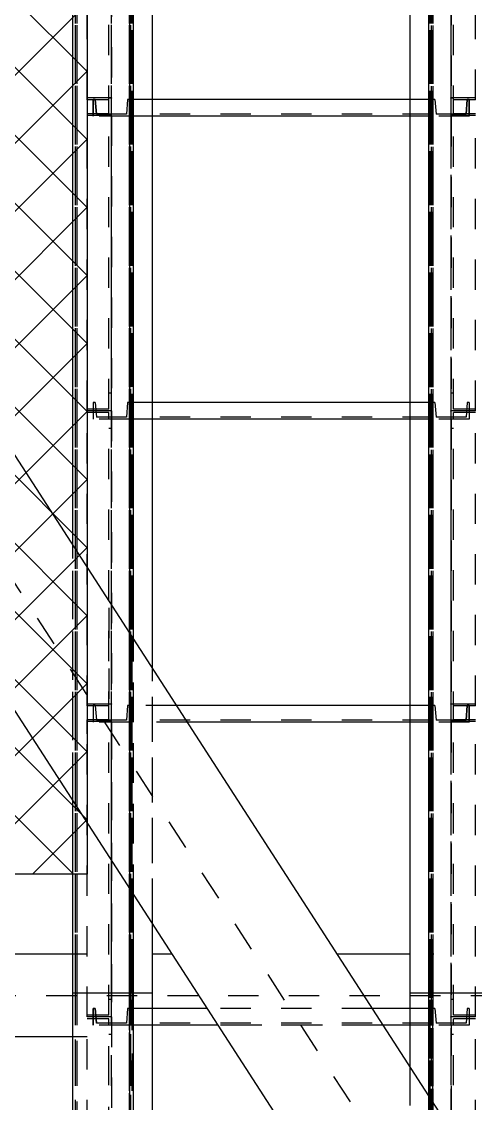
# Model space of a CAD drawing. Header units: millimetres. Extents: x 149919 to 150445, y 136651 to 136866.
# Drawn here: x 150262.008 to 150263.503, y 136762.319 to 136765.889 of the extents above; entities that cross this region are included whole.
import ezdxf

# ---------------------------------------------------------------- set-up
doc = ezdxf.new("R2010")
doc.units = ezdxf.units.MM
doc.header["$LTSCALE"] = 0.25
for name, pattern in [('CENTER', [50.800000000000004, 31.75, -6.35, 6.35, -6.35]), ('XKITLINE00', [0]), ('XKITLINE02', [4, 2, -2]), ('XKITLINE03', [6, 3, -1, 1, -1])]:
    doc.linetypes.add(name, pattern=pattern)

# ---------------------------------------------------------------- blocks, each defined once
blk = doc.blocks.new('çatıı')
h = blk.add_hatch()
h.set_pattern_fill('ANSI37', color=1, scale=5, style=0)
h.set_pattern_definition([(45, (-68930.31457685777, -4107.689843781824), (-11.22532015133644, 11.22532015133644), []), (135, (-68930.31457685777, -4107.689843781824), (-11.22532015133644, -11.22532015133644), [])])
h.paths.add_polyline_path([(11991.00721318488, 11270.27473873128), (12041.00721318489, 11270.27473873128), (12041.00721318488, 11870.27473873128), (11991.00721318489, 11870.27473873128)])
at = {"color": 116, "linetype": 'XKITLINE02', "true_color": 0x136734}
for p, q in [((12037.15634411009, 11231.0560854446), (12037.15568924713, 12049.63442754406)), ((12037.68834410975, 11231.05608587019), (12037.68768924737, 12049.63442796969)), ((12054.92434410943, 11231.056099659), (12054.92368924705, 12049.63444175848)), ((12055.00417438144, 11231.05635753906), (12055.00491107098, 12049.60122698691)), ((12055.45634410967, 11231.05610008459), (12055.45568924729, 12049.63444218409)), ((12055.85417438048, 11231.05635677406), (12055.85491107119, 12049.6012262219)), ((12154.13655528432, 11231.05587029393), (12154.13581859361, 12049.60098582011)), ((12154.53608517168, 11231.05602237009), (12154.53543030814, 12049.63452185339)), ((12154.98655528453, 11231.05587105893), (12154.98581859382, 12049.6009865851)), ((12155.06808517192, 11231.05602279571), (12155.06743030838, 12049.63452227898)), ((12048.20548492292, 11520.60870272777), (12048.20557378622, 11622.58752659018)), ((12049.00548492308, 11520.60870205948), (12049.00557425263, 11623.16997458631)), ((12160.98524221376, 11520.60870408117), (12160.98515288421, 11623.16997660801)), ((12161.78524221393, 11520.60870474945), (12161.78515335062, 11622.58752861188)), ((12168.98523801978, 11525.85074874385), (12168.9851528841, 11623.16998329094)), ((12041.00548911648, 11525.85074672216), (12041.00557029812, 11618.65213162206)), ((12036.30662844382, 10820.41986757337), (12036.30584842566, 11600.43814581135)), ((12037.15662844403, 10820.41986842335), (12037.15584842587, 11600.43814666135)), ((12037.68862844427, 10820.41986895538), (12037.68784842611, 11600.43814719335)), ((12054.92462844396, 10820.41988619136), (12054.92384842579, 11600.43816442936)), ((12055.00092801271, 10058.8290313767), (12055.00663196767, 11600.43824268114)), ((12055.4566284442, 10820.41988672334), (12055.45584842603, 11600.43816496135)), ((12055.85092801292, 10058.82902823171), (12055.8566319673, 11600.43823953615)), ((12056.30662844441, 10820.41988757336), (12056.30584842624, 11600.43816581136)), ((12062.50092801329, 10058.82900362669), (12062.50663196767, 11600.43821493115)), ((12147.4876382369, 10058.82902372491), (12147.48609662795, 11600.43823501325)), ((12153.68681526842, 10060.35547160047), (12153.68681526842, 11600.43808254792)), ((12154.13763823669, 10058.82903037489), (12154.13609662774, 11600.43824166327)), ((12154.53681526805, 10060.35547160047), (12154.53681526805, 11600.43808254792)), ((12154.98763823748, 10058.82903122491), (12154.98609662737, 11600.43824251325)), ((12155.0688152677, 10060.35547160047), (12155.0688152677, 11600.43808254792)), ((12048.20548911678, 11525.85074070754), (12041.00548911648, 11525.85074672216)), ((12049.00548958202, 11526.43318870365), (12041.00548958214, 11526.4331953866)), ((12043.68630966503, 11525.91988464303), (12043.00626486522, 11525.91988464303)), ((12043.00626486522, 11520.41988464304), (12043.00626486522, 11525.91988464303)), ((12043.00630966533, 11525.91988464303), (12043.00630966533, 11520.41988464304)), ((12043.68636935059, 11525.91988463072), (12043.00632455078, 11525.91988463072)), ((12043.00632455078, 11525.91988463072), (12043.00632455078, 11520.41988463074)), ((12043.00636935089, 11525.91988463072), (12043.00636935089, 11520.41988463074)), ((12044.07026486512, 11521.11988464303), (12043.68626486551, 11525.91988464303)), ((12043.68630966503, 11525.91988464303), (12044.07030966523, 11521.11988464303)), ((12043.68632455106, 11525.91988463072), (12044.07032455067, 11521.11988463072)), ((12043.68636935059, 11525.91988463072), (12044.07036935078, 11521.11988463072)), ((12048.20493725344, 11423.7504330612), (12048.20502640138, 11526.42432544208)), ((12049.00502640096, 11526.42432477486), (12048.20502640138, 11526.42432544208)), ((12048.20541722683, 11423.75044427725), (12048.20550637419, 11526.4243366581)), ((12049.00550637493, 11526.42433599085), (12048.20550637419, 11526.4243366581)), ((12049.00493678969, 11423.16996705961), (12049.00502640096, 11526.42432477486)), ((12049.00541676249, 11423.1699782757), (12049.00550637493, 11526.42433599085)), ((12054.32626486506, 11525.91988464303), (12053.94226486486, 11521.11988464303)), ((12054.32630966458, 11525.91988464303), (12053.94230966497, 11521.11988464303)), ((12054.32632455119, 11525.91988463072), (12053.94232455158, 11521.11988463072)), ((12054.3263693513, 11525.91988463072), (12053.94236935111, 11521.11988463072)), ((12055.00630966487, 11525.91988464303), (12054.32626486506, 11525.91988464303)), ((12055.006369351, 11525.91988463072), (12054.32632455119, 11525.91988463072)), ((12055.00626486476, 11525.91988464303), (12055.00626486476, 11520.41988464304)), ((12055.00630966487, 11525.91988464303), (12055.00630966487, 11520.41988464304)), ((12055.00632455031, 11525.91988463072), (12055.00632455031, 11520.41988463074)), ((12055.006369351, 11525.91988463072), (12055.006369351, 11520.41988463074)), ((12062.50443975773, 11525.91989064258), (12055.00645996869, 11525.91988464419)), ((12055.00646436919, 11520.4198846442), (12055.00645996869, 11525.91988464419)), ((12154.98632988351, 11525.91996461575), (12055.00651965541, 11525.91988463188)), ((12055.00652405474, 11520.41988463191), (12055.00651965541, 11525.91988463188)), ((12154.98627019738, 11525.91996462805), (12147.48628990649, 11525.91995862806)), ((12154.98627459729, 11520.41996462808), (12154.98627019738, 11525.91996462805)), ((12154.98628034646, 11525.91997463255), (12154.98628034646, 11520.41997463257)), ((12155.66632514627, 11525.91997463255), (12154.98628034646, 11525.91997463255)), ((12154.98631450796, 11525.91997462025), (12154.98631450796, 11520.41997462024)), ((12155.66635930777, 11525.91997462025), (12154.98631450796, 11525.91997462025)), ((12154.98632514599, 11525.91997463255), (12154.98632514599, 11520.41997463257)), ((12154.98633428401, 11520.41996461572), (12154.98632988351, 11525.91996461575)), ((12154.98635930865, 11525.91997462025), (12154.98635930865, 11520.41997462024)), ((12155.66628034558, 11525.91997463255), (12156.05028034636, 11521.11997463257)), ((12155.66631450766, 11525.91997462025), (12156.05031450785, 11521.11997462024)), ((12155.66632514627, 11525.91997463255), (12156.05032514647, 11521.11997463257)), ((12155.66635930777, 11525.91997462025), (12156.05035930796, 11521.11997462024)), ((12161.78474044468, 11526.42432306091), (12160.98474044452, 11526.42432239365)), ((12160.98483005696, 11423.16996467842), (12160.98474044452, 11526.42432239365)), ((12160.98531003034, 11423.16997589444), (12160.9852204179, 11526.4243336096)), ((12161.78522041749, 11526.42433427686), (12160.9852204179, 11526.4243336096)), ((12168.98523755412, 11526.43319740828), (12160.98523755366, 11526.43319072535)), ((12161.78482959204, 11423.75043068001), (12161.78474044468, 11526.42432306091)), ((12161.78530956543, 11423.75044189603), (12161.78522041749, 11526.42433427686)), ((12168.98523801978, 11525.85074874385), (12161.78523802006, 11525.85074272922)), ((12166.30628034571, 11525.91997463255), (12165.9222803461, 11521.11997463257)), ((12166.30631450837, 11525.91997462025), (12165.92231450818, 11521.11997462024)), ((12165.92232514563, 11521.11997463257), (12166.30632514582, 11525.91997463255)), ((12166.3063593079, 11525.91997462025), (12165.92235930829, 11521.11997462024)), ((12166.98632514611, 11525.91997463255), (12166.30628034571, 11525.91997463255)), ((12166.98635930818, 11525.91997462025), (12166.30631450837, 11525.91997462025)), ((12166.986280346, 11525.91997463255), (12166.986280346, 11520.41997463257)), ((12166.98631450866, 11525.91997462025), (12166.98631450866, 11520.41997462024)), ((12166.98632514611, 11520.41997463257), (12166.98632514611, 11525.91997463255)), ((12166.98635930818, 11525.91997462025), (12166.98635930818, 11520.41997462024)), ((12041.0049367898, 11423.16997373208), (12041.00502222235, 11521.20014343822)), ((12048.20502222207, 11521.20013743299), (12041.00502222235, 11521.20014343822)), ((12049.00502175832, 11520.6196714314), (12041.00502175727, 11520.61967810385)), ((12041.00541676261, 11423.16998494815), (12041.00550219516, 11521.20015465422)), ((12048.20550219546, 11521.20014864899), (12041.00550219516, 11521.20015465422)), ((12049.00550173112, 11520.6196826474), (12041.00550173124, 11520.61968931985)), ((12055.00630966487, 11520.41988464304), (12043.00626486522, 11520.41988464304)), ((12055.006369351, 11520.41988463074), (12043.00632455078, 11520.41988463074)), ((12053.94230966497, 11521.11988464303), (12044.07026486512, 11521.11988464303)), ((12053.94236935111, 11521.11988463072), (12044.07032455067, 11521.11988463072)), ((12049.00548492308, 11520.60870205948), (12048.20548492292, 11520.60870272777)), ((12154.98627403792, 11521.11996462805), (12055.00646380865, 11521.1198846442)), ((12062.50443480833, 11520.41989064257), (12055.00646436919, 11520.4198846442)), ((12154.98633372347, 11521.11996461572), (12055.00652349537, 11521.1198846319)), ((12154.98633428401, 11520.41996461572), (12055.00652405474, 11520.41988463191)), ((12154.98627459729, 11520.41996462808), (12147.48629485647, 11520.41995862808)), ((12166.98632514611, 11520.41997463257), (12154.98628034646, 11520.41997463257)), ((12166.98635930818, 11520.41997462024), (12154.98631450796, 11520.41997462024)), ((12165.92232514563, 11521.11997463257), (12156.05028034636, 11521.11997463257)), ((12165.92235930829, 11521.11997462024), (12156.05031450785, 11521.11997462024)), ((12168.98474508821, 11520.61967572269), (12160.98474508832, 11520.61966905023)), ((12168.98522506159, 11520.61968693863), (12160.98522506171, 11520.61968026618)), ((12161.78524221393, 11520.60870474945), (12160.98524221376, 11520.60870408117)), ((12168.98474462429, 11521.20014105702), (12161.78474462457, 11521.20013505183)), ((12168.98522459768, 11521.20015227296), (12161.78522459738, 11521.20014626777)), ((12168.98483005684, 11423.16997135088), (12168.98474462429, 11521.20014105702)), ((12168.98531003023, 11423.16998256689), (12168.98522459768, 11521.20015227296)), ((12049.00494143349, 11428.97462040306), (12048.20494143275, 11428.97462107029)), ((12049.0054214063, 11428.97463161912), (12048.20542140672, 11428.97463228638)), ((12161.78482541331, 11428.97461868912), (12160.98482541315, 11428.9746180219)), ((12161.78530538612, 11428.97462990512), (12160.98530538654, 11428.97462923786)), ((12048.20493725344, 11423.7504330612), (12041.00493725372, 11423.75043906641)), ((12048.20541722683, 11423.75044427725), (12041.00541722652, 11423.75045028248)), ((12043.68639966514, 11425.91988464303), (12043.00635486533, 11425.91988464303)), ((12043.00635486533, 11425.91988464303), (12043.00635486533, 11420.41988464306)), ((12043.00639966485, 11425.91988464303), (12043.00639966485, 11420.41988464306)), ((12043.68644940708, 11425.91988463292), (12043.00640460727, 11425.91988463292)), ((12043.00640460727, 11425.91988463292), (12043.00640460727, 11420.41988463291)), ((12043.00644940796, 11425.91988463292), (12043.00644940796, 11420.41988463291)), ((12043.68635486503, 11425.91988464303), (12044.07035486522, 11421.11988464303)), ((12043.68639966514, 11425.91988464303), (12044.07039966533, 11421.11988464303)), ((12043.68640460755, 11425.91988463292), (12044.07040460716, 11421.1198846329)), ((12043.68644940708, 11425.91988463292), (12044.07044940785, 11421.1198846329)), ((12054.32635486458, 11425.91988464303), (12053.94235486496, 11421.11988464303)), ((12054.32639966469, 11425.91988464303), (12053.94239966449, 11421.11988464303)), ((12054.32640460768, 11425.91988463292), (12053.94240460807, 11421.1198846329)), ((12054.32644940779, 11425.91988463292), (12053.94244940759, 11421.1198846329)), ((12055.00639966497, 11425.91988464303), (12054.32635486458, 11425.91988464303)), ((12055.00644940749, 11425.91988463292), (12054.32640460768, 11425.91988463292)), ((12055.00635486486, 11425.91988464303), (12055.00635486486, 11420.41988464306)), ((12055.00639966497, 11425.91988464303), (12055.00639966497, 11420.41988464306)), ((12055.00640460796, 11425.91988463292), (12055.00640460796, 11420.41988463291)), ((12055.00644940749, 11425.91988463292), (12055.00644940749, 11420.41988463291)), ((12062.50434975821, 11425.91989064242), (12055.00654996879, 11425.91988464419)), ((12055.00655436871, 11420.41988464422), (12055.00654996879, 11425.91988464419)), ((12154.98640994, 11425.91996461792), (12055.00659971189, 11425.91988463404)), ((12055.00660411181, 11420.41988463407), (12055.00659971189, 11425.91988463404)), ((12154.9863601969, 11425.91996462805), (12147.48637990718, 11425.91995862806)), ((12154.9863645974, 11420.41996462804), (12154.9863601969, 11425.91996462805)), ((12154.98637034599, 11425.91997463256), (12154.98637034599, 11420.41997463257)), ((12155.66641514638, 11425.91997463256), (12154.98637034599, 11425.91997463256)), ((12154.98639456503, 11425.91997462241), (12154.98639456503, 11420.4199746224)), ((12155.66643936542, 11425.91997462241), (12154.98639456503, 11425.91997462241)), ((12154.9864143405, 11420.41996461793), (12154.98640994, 11425.91996461792)), ((12154.98641514609, 11425.91997463256), (12154.98641514609, 11420.41997463257)), ((12154.98643936514, 11425.91997462241), (12154.98643936514, 11420.4199746224)), ((12155.6663703451, 11425.91997463256), (12156.05037034646, 11421.11997463257)), ((12155.66639456531, 11425.91997462241), (12156.05039456493, 11421.11997462242)), ((12155.66641514638, 11425.91997463256), (12156.05041514599, 11421.11997463257)), ((12155.66643936542, 11425.91997462241), (12156.05043936503, 11421.11997462242)), ((12168.98482959234, 11423.75043668524), (12161.78482959204, 11423.75043068001)), ((12168.98530956515, 11423.75044790122), (12161.78530956543, 11423.75044189603)), ((12166.30637034582, 11425.91997463256), (12165.92237034562, 11421.11997463257)), ((12166.30639456486, 11425.91997462241), (12165.92239456467, 11421.11997462242)), ((12166.30641514593, 11425.91997463256), (12165.92241514573, 11421.11997463257)), ((12166.30643936439, 11425.91997462241), (12165.92243936477, 11421.11997462242)), ((12166.98641514563, 11425.91997463256), (12166.30637034582, 11425.91997463256)), ((12166.98643936467, 11425.91997462241), (12166.30639456486, 11425.91997462241)), ((12166.9863703461, 11425.91997463256), (12166.9863703461, 11420.41997463257)), ((12166.98639456515, 11425.91997462241), (12166.98639456515, 11420.4199746224)), ((12166.98641514563, 11425.91997463256), (12166.98641514563, 11420.41997463257)), ((12166.98643936467, 11425.91997462241), (12166.98643936467, 11420.4199746224)), ((12049.00493678969, 11423.16996705961), (12041.0049367898, 11423.16997373208)), ((12041.00516891613, 11325.85074671192), (12041.00525405124, 11423.16998125909)), ((12049.00525405112, 11423.16997457614), (12041.00525405124, 11423.16998125909)), ((12048.20525358588, 11422.58752658003), (12041.00525358558, 11422.58753259465)), ((12049.00541676249, 11423.1699782757), (12041.00541676261, 11423.16998494815)), ((12041.00548911648, 11325.85074672218), (12041.00557425158, 11423.16998126924)), ((12049.00557425263, 11423.16997458633), (12041.00557425158, 11423.16998126924)), ((12048.20557378622, 11422.5875265902), (12041.00557378592, 11422.58753260483)), ((12055.00639966497, 11420.41988464306), (12043.00635486533, 11420.41988464306)), ((12055.00644940749, 11420.41988463291), (12043.00640460727, 11420.41988463291)), ((12053.94239966449, 11421.11988464303), (12044.07035486522, 11421.11988464303)), ((12053.94244940759, 11421.1198846329), (12044.07040460716, 11421.1198846329)), ((12048.20516472257, 11320.60870271751), (12048.20525358588, 11422.58752658003)), ((12048.20548492292, 11320.60870272777), (12048.20557378622, 11422.5875265902)), ((12049.00519649946, 11356.91408970405), (12049.00525405112, 11423.16997457614)), ((12049.00551669864, 11356.91359429981), (12049.00557425263, 11423.16997458633)), ((12154.98636403802, 11421.11996462804), (12055.00655380875, 11421.1198846442)), ((12062.50434480823, 11420.41989064245), (12055.00655436871, 11420.41988464422)), ((12154.98641377996, 11421.11996461792), (12055.00660355185, 11421.11988463407)), ((12154.9864143405, 11420.41996461793), (12055.00660411181, 11420.41988463407)), ((12154.9863645974, 11420.41996462804), (12147.48638485657, 11420.41995862808)), ((12166.98641514563, 11420.41997463257), (12154.98637034599, 11420.41997463257)), ((12166.98643936467, 11420.4199746224), (12154.98639456503, 11420.4199746224)), ((12165.92241514573, 11421.11997463257), (12156.05037034646, 11421.11997463257)), ((12165.92243936477, 11421.11997462242), (12156.05039456493, 11421.11997462242)), ((12168.98483005684, 11423.16997135088), (12160.98483005696, 11423.16996467842)), ((12168.98483268375, 11423.16998328086), (12160.98483268387, 11423.16997659795)), ((12160.98492201342, 11320.60870407102), (12160.98483268387, 11423.16997659795)), ((12168.9851528841, 11423.16998329092), (12160.98515288421, 11423.16997660801)), ((12160.98524221376, 11320.60870408119), (12160.98515288421, 11423.16997660801)), ((12168.98531003023, 11423.16998256689), (12160.98531003034, 11423.16997589444)), ((12168.98483315, 11422.58753461645), (12161.78483315028, 11422.58752860184)), ((12161.78492201358, 11320.60870473932), (12161.78483315028, 11422.58752860184)), ((12168.98515335034, 11422.58753462653), (12161.78515335062, 11422.5875286119)), ((12161.78524221393, 11320.60870474947), (12161.78515335062, 11422.5875286119)), ((12168.98491781944, 11325.85074873369), (12168.98483268375, 11423.16998328086)), ((12168.98523801978, 11325.85074874387), (12168.9851528841, 11423.16998329092)), ((12049.0052493916, 11417.34548793198), (12048.20524939202, 11417.34548860026)), ((12049.00556959194, 11417.34548794212), (12048.20556959236, 11417.34548861043)), ((12161.78483734414, 11417.34549062207), (12160.98483734339, 11417.34548995375)), ((12161.78515754448, 11417.34549063213), (12160.98515754374, 11417.34548996385)), ((12036.30629337608, 11294.47262551943), (12036.30622605426, 11378.62471025501)), ((12041.00520693796, 11369.29143777319), (12041.00516891613, 11325.85074671192)), ((12041.0055271383, 11369.29094236892), (12041.00548911648, 11325.85074672218)), ((12048.20519758255, 11358.15182444995), (12048.20516472257, 11320.60870271751)), ((12048.20551778231, 11358.15132904567), (12048.20548492292, 11320.60870272777)), ((12049.00516472274, 11320.60870204923), (12049.00519606116, 11356.91409038224)), ((12049.00548492308, 11320.60870205948), (12049.00551626034, 11356.91359497798)), ((12056.30631813122, 11263.52917666997), (12056.3062508094, 11347.68126140553)), ((12062.50419497647, 11253.94000428223), (12062.50427071279, 11338.09186768211)), ((12049.00516938168, 11326.43318869341), (12041.00516938179, 11326.43319537632)), ((12048.20516891644, 11325.85074069728), (12041.00516891613, 11325.85074671192)), ((12048.20548911678, 11325.85074070754), (12041.00548911648, 11325.85074672218)), ((12049.00548958202, 11326.43318870367), (12041.00548958214, 11326.43319538658)), ((12043.68648966524, 11325.91988464303), (12043.00644486485, 11325.91988464303)), ((12043.00644486485, 11325.91988464303), (12043.00644486485, 11320.41988464302)), ((12043.68652946473, 11325.91988463277), (12043.00648466434, 11325.91988463277)), ((12043.00648466434, 11325.91988463277), (12043.00648466434, 11320.41988463276)), ((12043.00648966496, 11325.91988464303), (12043.00648966496, 11320.41988464302)), ((12043.00652946444, 11325.91988463277), (12043.00652946444, 11320.41988463276)), ((12043.68644486513, 11325.91988464303), (12044.07044486533, 11321.11988464305)), ((12043.68648466462, 11325.91988463277), (12044.07048466482, 11321.11988463276)), ((12043.68648966524, 11325.91988464303), (12044.07048966485, 11321.11988464305)), ((12043.68652946473, 11325.91988463277), (12044.07052946434, 11321.11988463276)), ((12048.20509725349, 11223.7504330626), (12048.20518640144, 11326.4243254435)), ((12049.00518640102, 11326.42432477626), (12048.20518640144, 11326.4243254435)), ((12048.20541722683, 11223.75044427727), (12048.20550637419, 11326.4243366581)), ((12049.00550637493, 11326.42433599084), (12048.20550637419, 11326.4243366581)), ((12049.00509678858, 11223.16996706101), (12049.00518640102, 11326.42432477626)), ((12049.00541827938, 11225.06567461195), (12049.00550637493, 11326.42433599084)), ((12054.32644486468, 11325.91988464303), (12053.94244486449, 11321.11988464305)), ((12054.32648466417, 11325.91988463277), (12053.94248466397, 11321.11988463276)), ((12054.32648966479, 11325.91988464303), (12053.94248966459, 11321.11988464305)), ((12054.32652946428, 11325.91988463277), (12053.94252946408, 11321.11988463276)), ((12055.00648966449, 11325.91988464303), (12054.32644486468, 11325.91988464303)), ((12055.00652946398, 11325.91988463277), (12054.32648466417, 11325.91988463277)), ((12055.00644486496, 11325.91988464303), (12055.00644486496, 11320.41988464302)), ((12055.00648466445, 11325.91988463277), (12055.00648466445, 11320.41988463276)), ((12055.00648966449, 11325.91988464303), (12055.00648966449, 11320.41988464302)), ((12055.00652946398, 11325.91988463277), (12055.00652946398, 11320.41988463276)), ((12070.37151645561, 11325.91989693611), (12055.00663996889, 11325.91988464419)), ((12055.00664436881, 11320.41988464418), (12055.00663996889, 11325.91988464419)), ((12154.98648999649, 11325.91996461777), (12055.00667976838, 11325.91988463393)), ((12055.0066841683, 11320.41988463392), (12055.00667976838, 11325.91988463393)), ((12154.986450197, 11325.91996462807), (12147.48646990728, 11325.91995862808)), ((12154.9864545975, 11320.41996462806), (12154.986450197, 11325.91996462807)), ((12154.98646034609, 11325.91997463256), (12154.98646034609, 11320.41997463257)), ((12155.6665051459, 11325.91997463256), (12154.98646034609, 11325.91997463256)), ((12154.98647462152, 11325.91997462227), (12154.98647462152, 11320.41997462229)), ((12155.66651942133, 11325.91997462227), (12154.98647462152, 11325.91997462227)), ((12154.98649439699, 11320.4199646178), (12154.98648999649, 11325.91996461777)), ((12154.9865051462, 11325.91997463256), (12154.9865051462, 11320.41997463257)), ((12154.98651942163, 11325.91997462227), (12154.98651942163, 11320.41997462229)), ((12155.66646034521, 11325.91997463256), (12156.05046034598, 11321.11997463257)), ((12155.6664746218, 11325.91997462227), (12156.05047462141, 11321.11997462229)), ((12155.6665051459, 11325.91997463256), (12156.05050514609, 11321.11997463257)), ((12155.66651942133, 11325.91997462227), (12156.05051942152, 11321.11997462229)), ((12161.78490044473, 11326.42432306231), (12160.98490044457, 11326.42432239507)), ((12160.98499005643, 11223.16996467984), (12160.98490044457, 11326.42432239507)), ((12168.98491735378, 11326.43319739813), (12160.98491735331, 11326.43319071522)), ((12160.98531003034, 11223.16997589442), (12160.9852204179, 11326.42433360962)), ((12161.78522041749, 11326.42433427684), (12160.9852204179, 11326.42433360962)), ((12168.98523755412, 11326.43319740826), (12160.98523755366, 11326.43319072537)), ((12161.78498959268, 11223.75043068143), (12161.78490044473, 11326.42432306231)), ((12168.98491781944, 11325.85074873369), (12161.78491781972, 11325.85074271907)), ((12161.78530956543, 11223.75044189601), (12161.78522041749, 11326.42433427684)), ((12168.98523801978, 11325.85074874387), (12161.78523802006, 11325.85074272924)), ((12166.30646034592, 11325.91997463256), (12165.92246034573, 11321.11997463257)), ((12166.30647462135, 11325.91997462227), (12165.92247462115, 11321.11997462229)), ((12165.92250514583, 11321.11997463257), (12166.30650514545, 11325.91997463256)), ((12166.30651942088, 11325.91997462227), (12165.92251942126, 11321.11997462229)), ((12166.98650514573, 11325.91997463256), (12166.30646034592, 11325.91997463256)), ((12166.98651942116, 11325.91997462227), (12166.30647462135, 11325.91997462227)), ((12166.98646034562, 11325.91997463256), (12166.98646034562, 11320.41997463257)), ((12166.98647462105, 11325.91997462227), (12166.98647462105, 11320.41997462229)), ((12166.98650514573, 11320.41997463257), (12166.98650514573, 11325.91997463256)), ((12166.98651942116, 11325.91997462227), (12166.98651942116, 11320.41997462229)), ((12041.00517823576, 11316.58109162376), (12041.0051822224, 11321.20014343959)), ((12048.20518222213, 11321.20013743439), (12041.0051822224, 11321.20014343959)), ((12049.00518175721, 11320.6196714328), (12041.00518175733, 11320.61967810525)), ((12041.0054982091, 11316.58059657084), (12041.00550219516, 11321.2001546542)), ((12048.20550219546, 11321.20014864901), (12041.00550219516, 11321.2001546542)), ((12049.00550173112, 11320.61968264742), (12041.00550173124, 11320.61968931987)), ((12055.00648966449, 11320.41988464302), (12043.00644486485, 11320.41988464302)), ((12055.00652946398, 11320.41988463276), (12043.00648466434, 11320.41988463276)), ((12053.94248966459, 11321.11988464305), (12044.07044486533, 11321.11988464305)), ((12053.94252946408, 11321.11988463276), (12044.07048466482, 11321.11988463276)), ((12049.00516472274, 11320.60870204923), (12048.20516472257, 11320.60870271751)), ((12049.00548492308, 11320.60870205948), (12048.20548492292, 11320.60870272777)), ((12154.98645403812, 11321.11996462805), (12055.00664380827, 11321.11988464422)), ((12073.92639102106, 11320.41989977999), (12055.00664436881, 11320.41988464418)), ((12154.98649383761, 11321.1199646178), (12055.00668360834, 11321.11988463392)), ((12154.98649439699, 11320.4199646178), (12055.0066841683, 11320.41988463392)), ((12154.9864545975, 11320.41996462806), (12147.48647485668, 11320.41995862807)), ((12166.98650514573, 11320.41997463257), (12154.98646034609, 11320.41997463257)), ((12166.98651942116, 11320.41997462229), (12154.98647462152, 11320.41997462229)), ((12165.92250514583, 11321.11997463257), (12156.05046034598, 11321.11997463257)), ((12165.92251942126, 11321.11997462229), (12156.05047462141, 11321.11997462229)), ((12168.98490508826, 11320.61967572409), (12160.98490508896, 11320.61966905163)), ((12161.78492201358, 11320.60870473932), (12160.98492201342, 11320.60870407102)), ((12168.98522506159, 11320.61968693861), (12160.98522506171, 11320.61968026616)), ((12161.78524221393, 11320.60870474947), (12160.98524221376, 11320.60870408119)), ((12168.98490462377, 11321.20014105842), (12161.78490462346, 11321.20013505323)), ((12168.98522459768, 11321.20015227298), (12161.78522459738, 11321.20014626775)), ((12168.9849900569, 11223.16997135229), (12168.98490462377, 11321.20014105842)), ((12168.98531003023, 11223.16998256689), (12168.98522459768, 11321.20015227298)), ((12041.00509678869, 11223.16997373346), (12041.00517819385, 11316.58109168833)), ((12041.00541676261, 11223.16998494813), (12041.00549816719, 11316.58059663542)), ((12049.00517956103, 11318.10003973495), (12049.00509678858, 11223.16996706101)), ((12049.00541676249, 11223.16997827568), (12049.00549953379, 11318.09954468203)), ((12037.15646529087, 10945.76934714731), (12037.15640823398, 11231.05597964177)), ((12037.68846539763, 10945.23733959246), (12037.68840823363, 11231.05597974818)), ((12054.92446884379, 10928.00109482718), (12054.92440823332, 11231.05598319537)), ((12055.00417433196, 11231.05619353057), (12055.00343492645, 10409.49414889081)), ((12055.0039003386, 10926.61909371295), (12055.00417433196, 11231.05619353057)), ((12062.50417438085, 11231.05635078906), (12055.00417438144, 11231.05635753906)), ((12062.50417433196, 11231.05618678059), (12055.00417433196, 11231.05619353057)), ((12055.45646895055, 10927.46908727231), (12055.45640823356, 11231.05598330178)), ((12055.85417433275, 11231.05619276558), (12055.85343492607, 10409.49414812582)), ((12062.50378406415, 10797.42460998671), (12062.50417433196, 11231.05618678059)), ((12147.48727269104, 10433.94083975453), (12147.48655528686, 11231.05570029993)), ((12154.98655528453, 11231.05587105893), (12153.68608517147, 11231.05586988854)), ((12154.98655528744, 11231.05570704993), (12153.68608517147, 11231.05570587952)), ((12153.68685806618, 10443.53265553067), (12153.68614929536, 11231.05585690965)), ((12154.13729469274, 10409.49382557188), (12154.13655528723, 11231.05570628494)), ((12154.53688870108, 10409.49340803504), (12154.53614929557, 11231.05585767464)), ((12154.98729469295, 10409.4938263369), (12154.98655528744, 11231.05570704993)), ((12155.06888870132, 10409.49340851387), (12155.06814929465, 11231.05585815344)), ((12049.00510143238, 11228.97462040446), (12048.2051014328, 11228.97462107172)), ((12049.0054214063, 11228.97463161913), (12048.20542140672, 11228.97463228636)), ((12161.78498541337, 11228.97461869052), (12160.98498541262, 11228.9746180233)), ((12161.78530538612, 11228.97462990514), (12160.98530538654, 11228.97462923788)), ((12048.20509725349, 11223.7504330626), (12041.00509725377, 11223.75043906783)), ((12048.20541722683, 11223.75044427727), (12041.00541722652, 11223.75045028248)), ((12043.68657966476, 11225.91988464305), (12043.00653486495, 11225.91988464305)), ((12043.00653486495, 11225.91988464305), (12043.00653486495, 11220.41988464304)), ((12043.68660952122, 11225.91988463264), (12043.00656472082, 11225.91988463264)), ((12043.00656472082, 11225.91988463264), (12043.00656472082, 11220.41988463265)), ((12043.00657966506, 11220.41988464304), (12043.00657966506, 11225.91988464305)), ((12043.00660952093, 11225.91988463264), (12043.00660952093, 11220.41988463265)), ((12043.68653486524, 11225.91988464305), (12044.07053486485, 11221.11988464302)), ((12043.68656472111, 11225.91988463264), (12044.0705647213, 11221.11988463265)), ((12044.07057966496, 11221.11988464302), (12043.68657966476, 11225.91988464305)), ((12043.68660952122, 11225.91988463264), (12044.07060952083, 11221.11988463265)), ((12054.32653486478, 11225.91988464305), (12053.94253486459, 11221.11988464302)), ((12054.32656472066, 11225.91988463264), (12053.94256472046, 11221.11988463265)), ((12054.32657966431, 11225.91988464305), (12053.9425796647, 11221.11988464302)), ((12054.32660952077, 11225.91988463264), (12053.94260952057, 11221.11988463265)), ((12055.00657966459, 11225.91988464305), (12054.32653486478, 11225.91988464305)), ((12055.00660952047, 11225.91988463264), (12054.32656472066, 11225.91988463264)), ((12055.00653486449, 11225.91988464305), (12055.00653486449, 11220.41988464304)), ((12055.00656472094, 11225.91988463264), (12055.00656472094, 11220.41988463265)), ((12055.00657966459, 11220.41988464304), (12055.00657966459, 11225.91988464305)), ((12055.00660952047, 11225.91988463264), (12055.00660952047, 11220.41988463265)), ((12062.50416970969, 11225.91989064215), (12055.00672996842, 11225.91988464421)), ((12055.00673436892, 11220.4198846442), (12055.00672996842, 11225.91988464421)), ((12154.98657005414, 11225.91996461766), (12055.00675982487, 11225.91988463381)), ((12055.00676422479, 11220.4198846338), (12055.00675982487, 11225.91988463381)), ((12135.00559945864, 11225.9199486433), (12080.61473848397, 11225.9199051306)), ((12154.9865401971, 11225.91996462805), (12147.48655990913, 11225.91995862808)), ((12154.98654459702, 11220.41996462806), (12154.9865401971, 11225.91996462805)), ((12154.98655034619, 11225.91997463256), (12154.98655034619, 11220.41997463255)), ((12155.666595146, 11225.91997463256), (12154.98655034619, 11225.91997463256)), ((12154.98655467801, 11225.91997462214), (12154.98655467801, 11220.41997462215)), ((12155.66659947782, 11225.91997462214), (12154.98655467801, 11225.91997462214)), ((12154.98657445289, 11220.41996461765), (12154.98657005414, 11225.91996461766)), ((12154.98659514572, 11225.91997463256), (12154.98659514572, 11220.41997463255)), ((12154.98659947811, 11225.91997462214), (12154.98659947811, 11220.41997462215)), ((12155.66655034531, 11225.91997463256), (12156.05055034609, 11221.11997463259)), ((12155.66655467829, 11225.91997462214), (12156.0505546779, 11221.11997462215)), ((12155.666595146, 11225.91997463256), (12156.0505951462, 11221.11997463259)), ((12155.66659947782, 11225.91997462214), (12156.05059947801, 11221.11997462215)), ((12168.9849895924, 11223.75043668663), (12161.78498959268, 11223.75043068143)), ((12168.98530956515, 11223.75044790122), (12161.78530956543, 11223.75044189601)), ((12166.30655034544, 11225.91997463256), (12165.92255034583, 11221.11997463259)), ((12166.30655467784, 11225.91997462214), (12165.92255467764, 11221.11997462215)), ((12166.30659514555, 11225.91997463256), (12165.92259514594, 11221.11997463259)), ((12166.30659947853, 11225.91997462214), (12165.92259947775, 11221.11997462215)), ((12166.98659514583, 11225.91997463256), (12166.30655034544, 11225.91997463256)), ((12166.98659947765, 11225.91997462214), (12166.30655467784, 11225.91997462214)), ((12166.98655034573, 11225.91997463256), (12166.98655034573, 11220.41997463255)), ((12166.98655467754, 11225.91997462214), (12166.98655467754, 11220.41997462215)), ((12166.98659514583, 11225.91997463256), (12166.98659514583, 11220.41997463255)), ((12166.98659947765, 11225.91997462214), (12166.98659947765, 11220.41997462215)), ((12049.00509678858, 11223.16996706101), (12041.00509678869, 11223.16997373346)), ((12041.00532902911, 11125.85074671166), (12041.00541416538, 11223.16998125882)), ((12049.00541416527, 11223.16997457591), (12041.00541416538, 11223.16998125882)), ((12048.20541369886, 11222.58752657978), (12041.00541369856, 11222.58753259441)), ((12049.00541676249, 11223.16997827568), (12041.00541676261, 11223.16998494813)), ((12041.00548911648, 11125.85074672216), (12041.00557425158, 11223.16998126924)), ((12049.00557425263, 11223.16997458631), (12041.00557425158, 11223.16998126924)), ((12048.20557378622, 11222.58752659018), (12041.00557378592, 11222.58753260482)), ((12055.00657966459, 11220.41988464304), (12043.00653486495, 11220.41988464304)), ((12055.00660952047, 11220.41988463265), (12043.00656472082, 11220.41988463265)), ((12053.9425796647, 11221.11988464302), (12044.07053486485, 11221.11988464302)), ((12053.94260952057, 11221.11988463265), (12044.0705647213, 11221.11988463265)), ((12048.20532483555, 11120.60870271728), (12048.20541369886, 11222.58752657978)), ((12048.20548725413, 11123.52201286706), (12048.20557378622, 11222.58752659018)), ((12049.00532483513, 11120.60870204896), (12049.00541416527, 11223.16997457591)), ((12049.00548492308, 11120.60870205948), (12049.00557425263, 11223.16997458631)), ((12154.98654403765, 11221.11996462805), (12055.00673380838, 11221.11988464418)), ((12062.50416475971, 11220.41989064214), (12055.00673436892, 11220.4198846442)), ((12154.9865738941, 11221.11996461765), (12055.00676366425, 11221.11988463381)), ((12154.98657445289, 11220.41996461765), (12055.00676422479, 11220.4198846338)), ((12138.5604740241, 11220.41995148719), (12084.16961304884, 11220.4199079745)), ((12154.98654459702, 11220.41996462806), (12147.48656485911, 11220.41995862807)), ((12166.98659514583, 11220.41997463255), (12154.98655034619, 11220.41997463255)), ((12166.98659947765, 11220.41997462215), (12154.98655467801, 11220.41997462215)), ((12165.92259514594, 11221.11997463259), (12156.05055034609, 11221.11997463259)), ((12165.92259947775, 11221.11997462215), (12156.0505546779, 11221.11997462215)), ((12168.9849900569, 11223.16997135229), (12160.98499005643, 11223.16996467984)), ((12168.98499279731, 11223.16998328063), (12160.98499279685, 11223.16997659768)), ((12160.9850821264, 11120.60870407077), (12160.98499279685, 11223.16997659768)), ((12168.9851528841, 11223.16998329094), (12160.98515288421, 11223.16997660799)), ((12160.98524221376, 11120.60870408117), (12160.98515288421, 11223.16997660799)), ((12168.98531003023, 11223.16998256689), (12160.98531003034, 11223.16997589442)), ((12168.98499326297, 11222.58753461618), (12161.78499326325, 11222.58752860157)), ((12161.78508212598, 11120.60870473905), (12161.78499326325, 11222.58752860157)), ((12168.98515335034, 11222.58753462651), (12161.78515335062, 11222.58752861188)), ((12161.78524221393, 11120.60870474949), (12161.78515335062, 11222.58752861188)), ((12168.98507793242, 11125.85074873345), (12168.98499279731, 11223.16998328063)), ((12168.98523801978, 11125.85074874385), (12168.9851528841, 11223.16998329094)), ((12049.00540950574, 11217.34548793171), (12048.205409505, 11217.34548860001)), ((12049.00556959194, 11217.34548794213), (12048.20556959236, 11217.34548861045)), ((12161.78499745653, 11217.3454906218), (12160.98499745695, 11217.34548995352)), ((12161.78515754448, 11217.34549063213), (12160.98515754374, 11217.34548996383)), ((12147.48665302567, 11122.45764983605), (12147.48657728819, 11206.60974759143)), ((12153.68625566637, 11112.86580734756), (12153.68617993005, 11197.01790510293))]:
    blk.add_line(p, q, dxfattribs=at)
at = {"color": 1, "linetype": 'XKITLINE03'}
for p, q in [((12049.00634410948, 11231.05609492461), (12049.00568924827, 12049.63443702458)), ((12055.00491107098, 12049.60122698691), (12055.00417438144, 11231.05635753839)), ((12154.98655528453, 11231.05587105893), (12154.98581859499, 12049.60098658576)), ((12160.98608517187, 11231.05602753009), (12160.98543030891, 12049.63452701392)), ((12049.00557425263, 11623.16997458631), (12049.00548958319, 11526.43318870365)), ((12160.98523755366, 11526.43319072535), (12160.98515288421, 11623.16997660801)), ((12049.00662844401, 10820.41988027335), (12049.00584842585, 11600.43815851136)), ((12055.00663196767, 11600.43824268114), (12055.00092801446, 10058.82903137805)), ((12154.98763823748, 10058.82903122491), (12154.98609662737, 11600.43824251201)), ((12160.98681526765, 11600.43808254792), (12160.98681526765, 10060.35547160047)), ((12049.00502175832, 11520.6196714314), (12049.00493678969, 11423.16996705962)), ((12049.00550173112, 11520.6196826474), (12049.00541676249, 11423.1699782757)), ((12055.00626486476, 11520.41988464304), (12055.00630966487, 11520.41988464304)), ((12055.00632455148, 11520.41988463074), (12055.006369351, 11520.41988463074)), ((12154.98627459729, 11520.41996462808), (12055.00646436919, 11520.41988464413)), ((12154.98633428401, 11520.41996461572), (12055.00652405474, 11520.41988463178)), ((12154.98628034646, 11520.41997463257), (12154.98632514599, 11520.41997463257)), ((12154.98631450796, 11520.41997462024), (12154.98635930865, 11520.41997462024)), ((12160.98483005696, 11423.16996467842), (12160.98474508832, 11520.6196690502)), ((12160.98531003034, 11423.16997589444), (12160.98522506171, 11520.61968026614)), ((12049.00525405112, 11423.16997457614), (12049.00516938168, 11326.43318869341)), ((12049.00557425263, 11423.16997458633), (12049.00548958319, 11326.43318870364)), ((12055.00635486486, 11420.41988464306), (12055.00639966497, 11420.41988464306)), ((12055.00640460796, 11420.41988463291), (12055.00644940749, 11420.41988463291)), ((12154.9863645974, 11420.41996462804), (12055.00655436871, 11420.41988464409)), ((12154.9864143405, 11420.41996461793), (12055.00660411181, 11420.41988463398)), ((12154.98637034599, 11420.41997463257), (12154.98641514609, 11420.41997463257)), ((12154.98639456503, 11420.4199746224), (12154.98643936514, 11420.4199746224)), ((12160.98491735331, 11326.43319071518), (12160.98483268387, 11423.16997659795)), ((12160.98523755366, 11326.43319072537), (12160.98515288421, 11423.16997660801)), ((12049.00518175721, 11320.6196714328), (12049.00509678974, 11223.16996706103)), ((12049.00550173112, 11320.61968264742), (12049.00541676249, 11223.1699782757)), ((12055.00644486496, 11320.41988464302), (12055.00648966449, 11320.41988464302)), ((12055.00648466445, 11320.41988463276), (12055.00652946398, 11320.41988463276)), ((12154.9864545975, 11320.41996462806), (12055.00664436881, 11320.41988464411)), ((12154.98649439699, 11320.4199646178), (12055.0066841683, 11320.41988463385)), ((12154.98646034609, 11320.41997463257), (12154.9865051462, 11320.41997463257)), ((12154.98647462152, 11320.41997462229), (12154.98651942163, 11320.41997462229)), ((12160.98499005643, 11223.16996467984), (12160.98490508896, 11320.61966905172)), ((12160.98531003034, 11223.16997589444), (12160.98522506171, 11320.61968026625)), ((12055.00417433196, 11231.05619353057), (12055.00343492645, 10409.49414889016)), ((12154.98729469295, 10409.4938263369), (12154.98655528744, 11231.0557070506)), ((12160.98688870127, 10409.49341384007), (12160.98614929576, 11231.05586348031)), ((12049.00541416527, 11223.16997457587), (12049.00532949582, 11126.43318869321)), ((12049.00557425263, 11223.16997458631), (12049.00548958319, 11126.43318870374)), ((12055.00653486449, 11220.41988464304), (12055.00657966459, 11220.41988464304)), ((12055.00656472094, 11220.41988463265), (12055.00660952047, 11220.41988463265)), ((12154.98654459702, 11220.41996462806), (12055.00673436892, 11220.41988464406)), ((12154.98657445289, 11220.41996461765), (12055.00676422479, 11220.41988463367)), ((12154.98655034619, 11220.41997463255), (12154.98659514572, 11220.41997463255)), ((12154.98655467801, 11220.41997462215), (12154.98659947811, 11220.41997462215)), ((12160.98507746687, 11126.43319071495), (12160.98499279743, 11223.1699765976)), ((12160.98523755366, 11126.43319072535), (12160.98515288421, 11223.16997660792))]:
    blk.add_line(p, q, dxfattribs=at)
at = {"color": 8, "linetype": 'CENTER'}
for p, q in [((11839.99544701218, 11640.27495459156), (12369.99522792056, 10820.27491399605)), ((11927.49526870196, 11230.27493354725), (12282.49542788407, 11230.27493354725))]:
    blk.add_line(p, q, dxfattribs=at)
at = {"color": 7, "linetype": 'XKITLINE00'}
for p, q in [((12036.30622605426, 11378.62471025501), (12036.30603500566, 11617.43529172858)), ((12056.3062508094, 11347.68126140553), (12056.30603500624, 11617.43529172858)), ((12062.50427071279, 11338.09186768211), (12062.50452212157, 11617.43529172858)), ((12147.48655528395, 11231.05586430895), (12147.48620754323, 11617.43529172858)), ((12153.68608517147, 11231.0560216901), (12153.68577606784, 11617.43529172858)), ((12147.48628990649, 11525.91995862806), (12062.50443975773, 11525.91989064258)), ((12147.48629485647, 11520.41995862808), (12062.50443480833, 11520.41989064257)), ((12147.48637990718, 11425.91995862806), (12062.50434975821, 11425.91989064242)), ((12147.48638485657, 11420.41995862808), (12062.50434480823, 11420.41989064245)), ((12147.48646990728, 11325.91995862808), (12070.37151645561, 11325.91989693611)), ((12147.48647485668, 11320.41995862807), (12073.92639102106, 11320.41989977999)), ((12036.3063441093, 11231.05608476459), (12036.30629337608, 11294.47262551943)), ((12056.30634410988, 11231.05610076458), (12056.30631813122, 11263.52917666997)), ((12062.50417438085, 11231.05635078906), (12062.50419497647, 11253.94000428223)), ((12056.30634410988, 11231.05610076458), (12036.3063441093, 11231.05608476459)), ((12056.30640823377, 11231.05598347176), (12036.30640823318, 11231.05597947179)), ((12036.30642862507, 11129.09856342209), (12036.30640823318, 11231.05597947179)), ((12062.50417438085, 11231.05635078906), (12056.30640823318, 11231.05635636705)), ((12062.50417433196, 11231.05618678059), (12056.30640823377, 11231.05619235858)), ((12056.30643134977, 11115.47515646977), (12056.30640823377, 11231.05598347176)), ((12062.50406650925, 11111.25351174853), (12062.50417433196, 11231.05618678059)), ((12153.68608517147, 11231.05586988854), (12147.48655528395, 11231.05586430895)), ((12153.68608517147, 11231.05570587952), (12147.48655528686, 11231.05570029993)), ((12147.48657728819, 11206.60974759143), (12147.48655528686, 11231.05570029993)), ((12173.68608517206, 11231.05603769011), (12153.68608517147, 11231.0560216901)), ((12173.68614929478, 11231.05587490966), (12153.68614929536, 11231.05585690965)), ((12153.68617993005, 11197.01790510293), (12153.68614929536, 11231.05585690965)), ((12080.61473848397, 11225.9199051306), (12062.50416970969, 11225.91989064215)), ((12147.48655990913, 11225.91995862808), (12135.00559945864, 11225.9199486433)), ((12084.16961304884, 11220.4199079745), (12062.50416475971, 11220.41989064214)), ((12147.48656485911, 11220.41995862807), (12138.5604740241, 11220.41995148719))]:
    blk.add_line(p, q, dxfattribs=at)
at = {"color": 8, "linetype": 'XKITLINE00'}
for p, q in [((11986.68285064184, 11455.40051723176), (12266.759183106, 11022.07467019822)), ((11948.33290540762, 11430.58244165122), (12228.4092353981, 10997.25659844489)), ((12041.00618670221, 11243.90257986932), (11988.30715032719, 11243.90257986932)), ((12055.00494431372, 11243.90257986932), (12054.72207499009, 11243.90257986932)), ((12068.99178461069, 11243.90257986932), (12062.50494431374, 11243.90257986932)), ((12147.48722024143, 11243.90257986932), (12123.3826737097, 11243.90257986932)), ((12155.27183326932, 11243.90257986932), (12154.98722024143, 11243.90257986932)), ((12041.00542013758, 11216.64728722518), (11988.30715032719, 11216.64728722518))]:
    blk.add_line(p, q, dxfattribs=at)
blk.add_lwpolyline([(11991.00721318488, 11870.27473873128), (12041.00721318488, 11870.27473873128), (12041.00721318488, 11270.27473873128), (11991.00721318488, 11270.27473873128)], close=True)
at = {"color": 1}
blk.add_lwpolyline([(11991.00721318488, 11870.27473873128), (12041.00721318488, 11870.27473873128), (12041.00721318488, 11270.27473873128), (11991.00721318488, 11270.27473873128)], close=True, dxfattribs=at)
at = {"color": 1, "linetype": 'XKITLINE00'}
for centre in [(12049.00548958319, 11526.43318870365), (12160.98523755366, 11526.43319072535), (12049.00502175832, 11520.6196714314), (12049.00550173112, 11520.6196826474), (12055.00626486476, 11520.41988464304), (12055.00632455148, 11520.41988463074), (12055.00646436919, 11520.41988464413), (12055.00652405474, 11520.41988463178), (12154.98627459729, 11520.41996462808), (12154.98628034646, 11520.41997463257), (12154.98631450796, 11520.41997462024), (12154.98633428401, 11520.41996461572), (12160.98474508832, 11520.6196690502), (12160.98522506171, 11520.61968026614), (12049.00493678969, 11423.16996705962), (12049.00525405112, 11423.16997457614), (12049.00541676249, 11423.1699782757), (12049.00557425263, 11423.16997458633), (12055.00635486486, 11420.41988464306), (12055.00640460796, 11420.41988463291), (12055.00655436871, 11420.41988464409), (12055.00660411181, 11420.41988463398), (12154.9863645974, 11420.41996462804), (12154.98637034599, 11420.41997463257), (12154.98639456503, 11420.4199746224), (12154.9864143405, 11420.41996461793), (12160.98483005696, 11423.16996467842), (12160.98483268387, 11423.16997659795), (12160.98515288421, 11423.16997660801), (12160.98531003034, 11423.16997589444), (12049.00516938168, 11326.43318869341), (12049.00548958319, 11326.43318870364), (12160.98491735331, 11326.43319071518), (12160.98523755366, 11326.43319072537), (12049.00518175721, 11320.6196714328), (12049.00550173112, 11320.61968264742), (12055.00644486496, 11320.41988464302), (12055.00648466445, 11320.41988463276), (12055.00664436881, 11320.41988464411), (12055.0066841683, 11320.41988463385), (12154.9864545975, 11320.41996462806), (12154.98646034609, 11320.41997463257), (12154.98647462152, 11320.41997462229), (12154.98649439699, 11320.4199646178), (12160.98490508896, 11320.61966905172), (12160.98522506171, 11320.61968026625), (12049.00634410948, 11231.05609492461), (12055.00417438144, 11231.05635753839), (12055.00417433196, 11231.05619353057), (12154.98655528453, 11231.05587105893), (12154.98655528744, 11231.0557070506), (12160.98608517187, 11231.05602753009), (12160.98614929576, 11231.05586348031), (12049.00509678974, 11223.16996706103), (12049.00541416527, 11223.16997457587), (12049.00541676249, 11223.1699782757), (12049.00557425263, 11223.16997458631), (12055.00653486449, 11220.41988464304), (12055.00656472094, 11220.41988463265), (12055.00673436892, 11220.41988464406), (12055.00676422479, 11220.41988463367), (12154.98654459702, 11220.41996462806), (12154.98655034619, 11220.41997463255), (12154.98655467801, 11220.41997462215), (12154.98657445289, 11220.41996461765), (12160.98499005643, 11223.16996467984), (12160.98499279743, 11223.1699765976), (12160.98515288421, 11223.16997660792), (12160.98531003034, 11223.16997589444)]:
    blk.add_circle(centre, 0.05000000000109139, dxfattribs=at)

msp = doc.modelspace()

# ---------------------------------------------------------------- block references
at = {"xscale": 0.009999943142843078, "yscale": 0.009999943142843078, "zscale": 0.009999943142843078}
msp.add_blockref('çatıı', (150141.8140771318, 136650.3731045646), dxfattribs=at)

doc.saveas('drawing.dxf')
